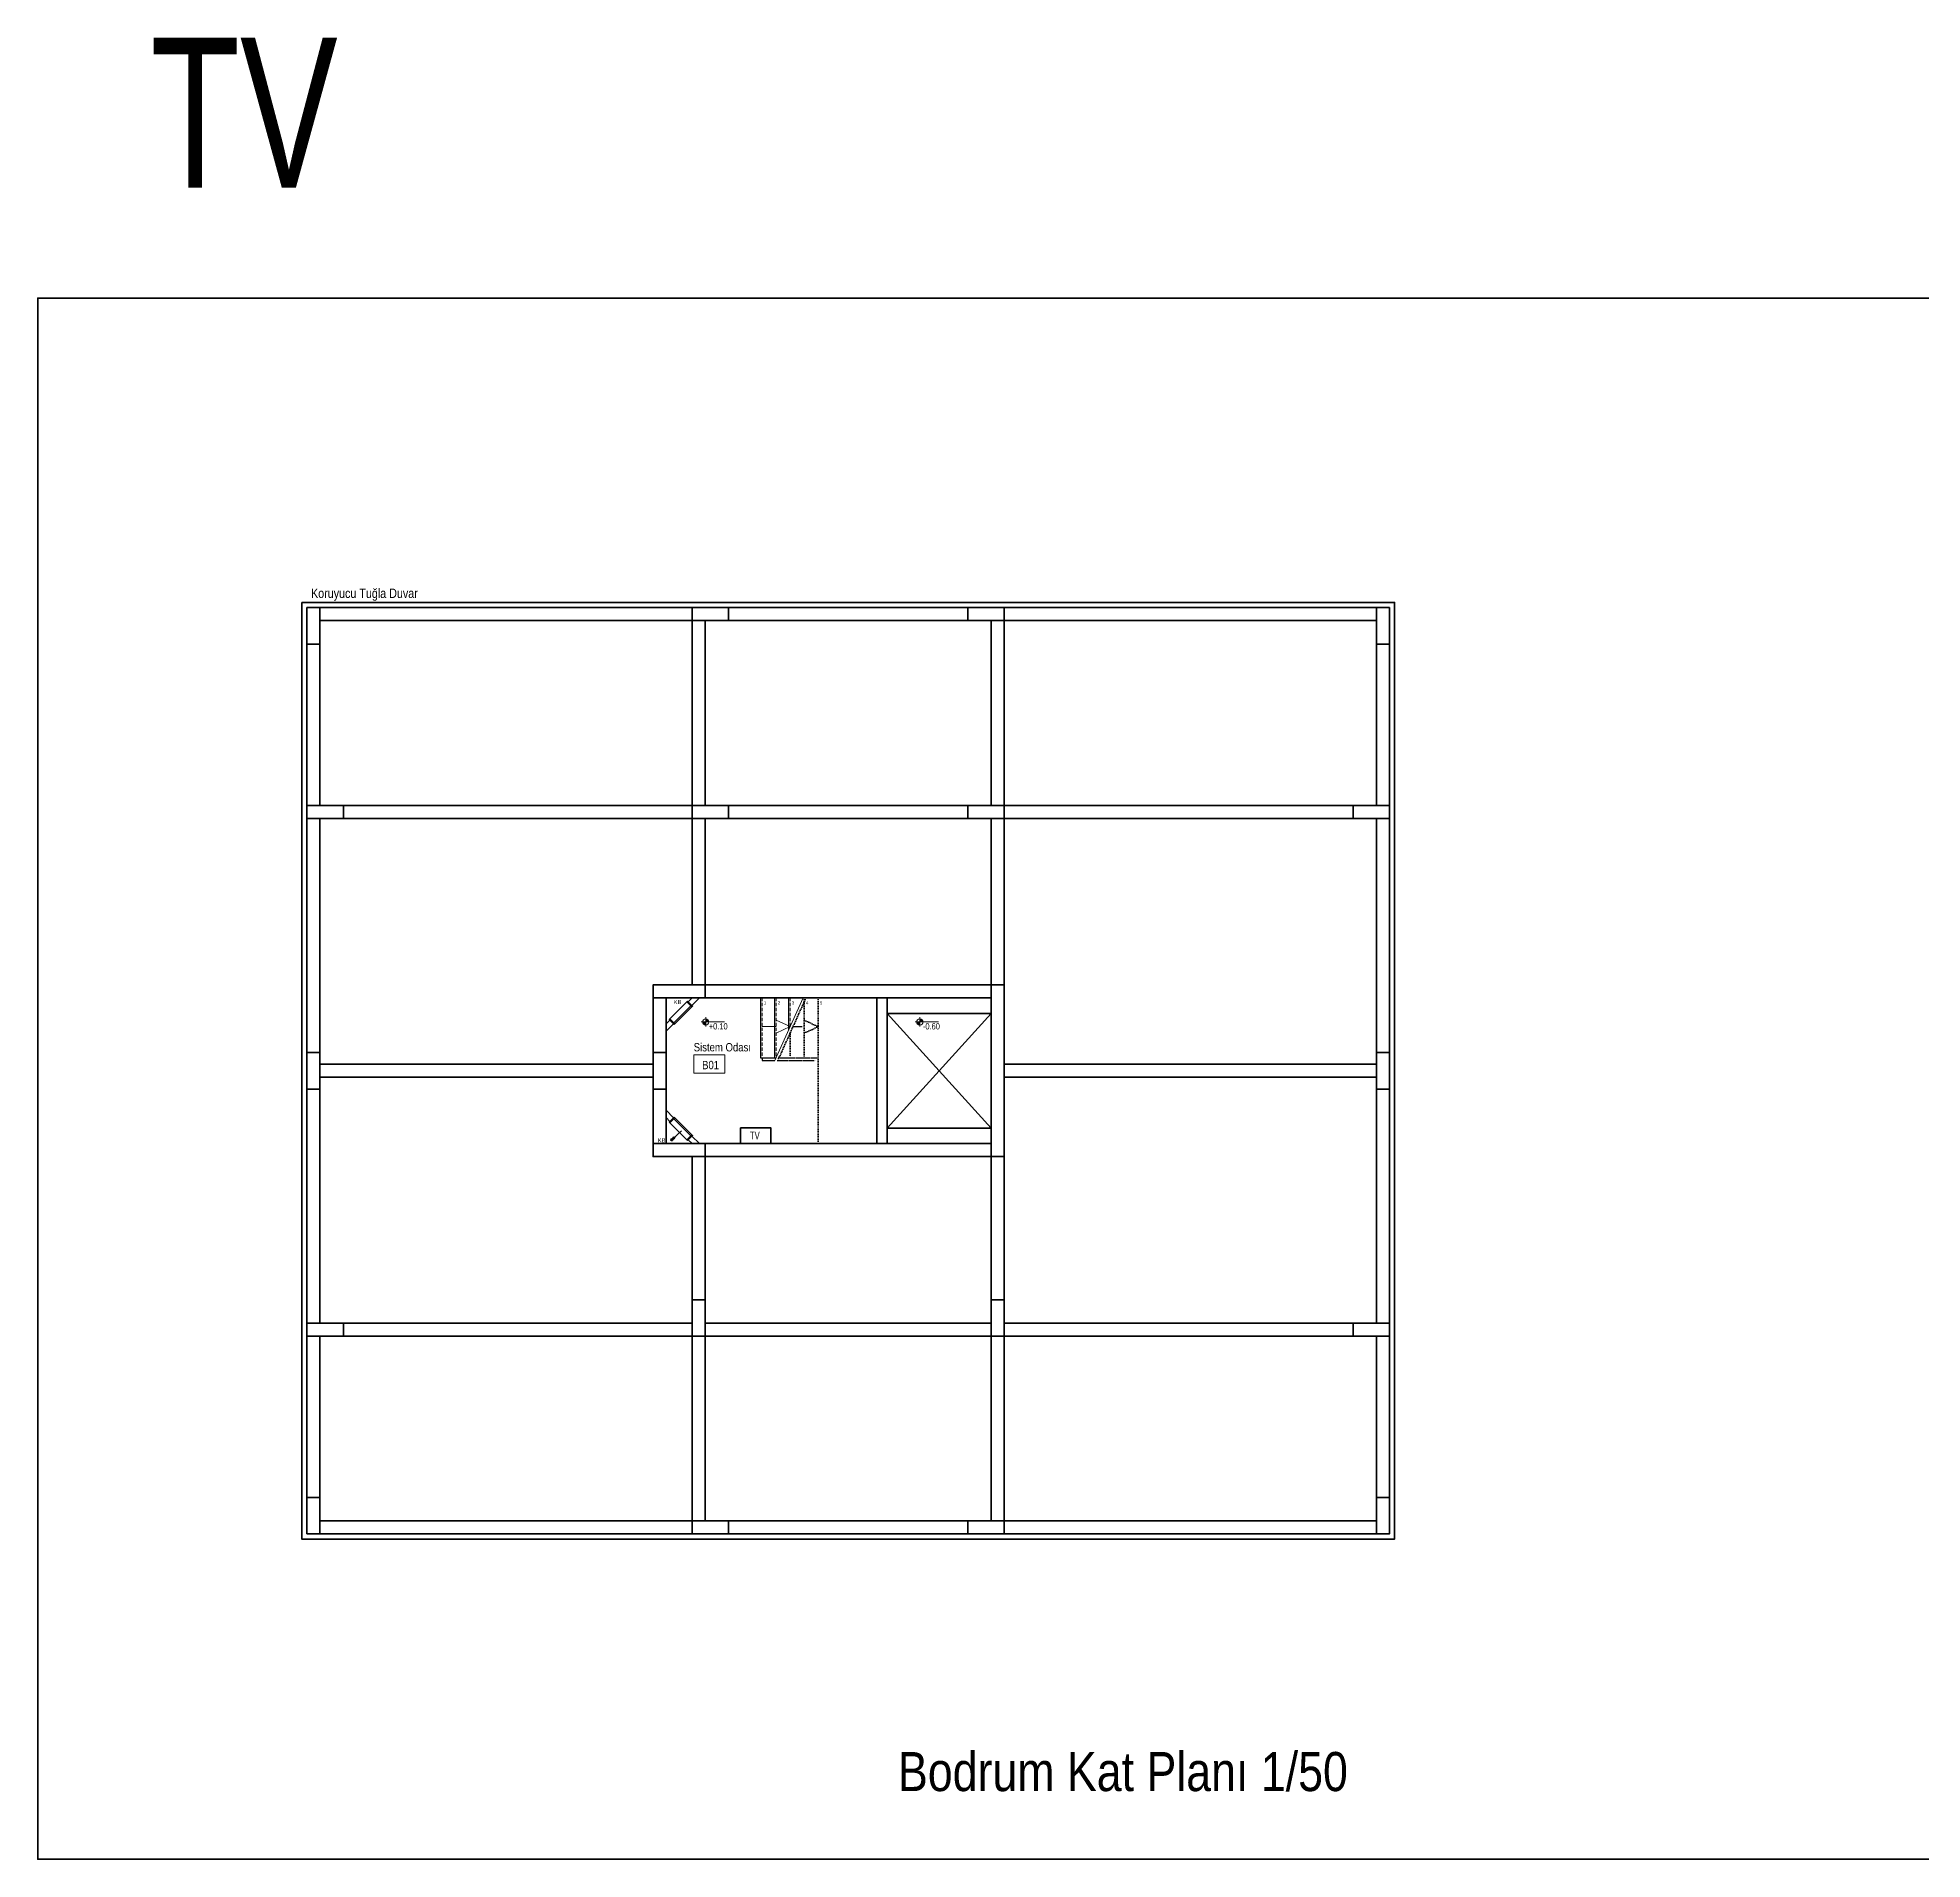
# Model space of a CAD drawing. Header units: millimetres. Extents: x 1852829 to 1882754, y -270850 to -231658.
# Drawn here: x 1853005 to 1856627, y -265194 to -261693 of the extents above; entities that cross this region are included whole.
import ezdxf
from ezdxf.enums import TextEntityAlignment as Align

# ---------------------------------------------------------------- set-up
doc = ezdxf.new("R2010")
doc.units = ezdxf.units.MM
for name, pattern in [('CONTINOUS', [0]), ('CONTINU', [0]), ('izdüşüm arka', [3.175, 0, -3.175]), ('izdüşüm ön', [9.525, 6.35, -3.175]), ('su yalıtım', [30, 12, -18])]:
    doc.linetypes.add(name, pattern=pattern)
for name, color, linetype, lineweight in [('a_ba', 6, 'Continuous', 50), ('a_doğrama', 251, 'Continuous', 20), ('a_duvar', 251, 'Continuous', 35), ('a_görünüş', 32, 'Continuous', 25), ('a_görünüş_ince', 8, 'Continuous', 20), ('a_izdüşüm_arka', 251, 'izdüşüm arka', 30), ('a_izdüşüm_ön', 6, 'izdüşüm ön', 9), ('a_not_kot', 251, 'Continuous', 13), ('a_not_mahal', 253, 'Continuous', 5), ('a_not_misc', 144, 'Continuous', 5), ('a_not_text', 7, 'Continuous', 13), ('a_yalıtım_su', 7, 'su yalıtım', 13), ('a_çerçeve_line', 7, 'Continuous', 50), ('Aydınlatma', 4, 'CONTINOUS', 35), ('Genel', 4, 'CONTINOUS', 40), ('Telefon', 2, 'CONTINOUS', 40)]:
    doc.layers.add(name, color=color, linetype=linetype, lineweight=lineweight)
doc.styles.add('Grupcad', font='arial.ttf', dxfattribs={"width": 0.7})
doc.styles.add('ROMANTUR', font='arial.ttf', dxfattribs={"width": 0.7})
doc.styles.get("Standard").update_dxf_attribs({"font": 'ARIALN.TTF'})

# ---------------------------------------------------------------- blocks, each defined once
blk = doc.blocks.new('sembol_kot')
at = {"layer": 'a_not_kot'}
for points in [[(0, 10), (0, 0), (10, 0, 0.414214)], [(0, 0), (-10, 0, 0.414214), (0, -10)]]:
    blk.add_hatch(color=256, dxfattribs=at).paths.add_polyline_path(points)
for p, q in [((0, 15), (0, -15)), ((-15, 0), (60, 0))]:
    blk.add_line(p, q, dxfattribs=at)
blk.add_circle((0, 0), 10, dxfattribs=at)
blk = doc.blocks.new('ASAGIDAN GELEN HAT')
at = {"linetype": 'Continuous'}
blk.add_hatch(color=0, dxfattribs=at).paths.add_polyline_path([(-5.7, -3.4), (-3.5, -5.6), (0, 0)])
h = blk.add_hatch(color=7, dxfattribs=at)
edge = h.paths.add_edge_path()
edge.add_arc((0, 0), 1.75, 0, 360)
at = {"color": 0, "linetype": 'Continuous'}
for p, q in [((-17.8, -17.8), (0, 0)), ((0, 0), (-5.7, -3.4)), ((0, 0), (-3.5, -5.6)), ((-5.7, -3.4), (-3.5, -5.6))]:
    blk.add_line(p, q, dxfattribs=at)
at = {"color": 7, "linetype": 'Continuous'}
blk.add_circle((0, 0), 1.75, dxfattribs=at)

msp = doc.modelspace()

# ---------------------------------------------------------------- linework, layer by layer
at = {"layer": 'a_ba', "color": 253}
for p, q in [((1854187.7, -263643.5), (1854187.7, -263538.5)), ((1854212.7, -263643.5), (1854212.7, -263538.5)), ((1854287.7, -263538.5), (1854837.7, -263538.5)), ((1854617.7, -263538.5), (1854617.7, -263818.5)), ((1854637.7, -263818.5), (1854637.7, -263538.5)), ((1854187.7, -263818.5), (1854187.7, -263713.5)), ((1854212.7, -263818.5), (1854212.7, -263713.5)), ((1854837.7, -263818.5), (1854287.7, -263818.5))]:
    msp.add_line(p, q, dxfattribs=at)
for points in [[(1853522.7, -262858.5), (1853547.7, -262858.5), (1853547.7, -262788.5), (1853522.7, -262788.5)], [(1853547.7, -262788.5), (1854262.7, -262788.5), (1854262.7, -262813.5), (1853547.7, -262813.5)], [(1854332.7, -262813.5), (1854332.7, -262788.5), (1854262.7, -262788.5), (1854262.7, -262813.5)], [(1854332.7, -262788.5), (1854792.7, -262788.5), (1854792.7, -262813.5), (1854332.7, -262813.5)], [(1854862.7, -262813.5), (1854862.7, -262788.5), (1854792.7, -262788.5), (1854792.7, -262813.5)], [(1854862.7, -262788.5), (1855577.7, -262788.5), (1855577.7, -262813.5), (1854862.7, -262813.5)], [(1855577.7, -262858.5), (1855602.7, -262858.5), (1855602.7, -262788.5), (1855577.7, -262788.5)], [(1854262.7, -262813.5), (1854287.7, -262813.5), (1854287.7, -263168.5), (1854262.7, -263168.5)], [(1854837.7, -262813.5), (1854862.7, -262813.5), (1854862.7, -263168.5), (1854837.7, -263168.5)], [(1853522.7, -262858.5), (1853547.7, -262858.5), (1853547.7, -263168.5), (1853522.7, -263168.5)], [(1855577.7, -262858.5), (1855602.7, -262858.5), (1855602.7, -263168.5), (1855577.7, -263168.5)], [(1853522.7, -263168.5), (1853522.7, -263193.5), (1853592.7, -263193.5), (1853592.7, -263168.5)], [(1853592.7, -263168.5), (1854262.7, -263168.5), (1854262.7, -263193.5), (1853592.7, -263193.5)], [(1854332.7, -263193.5), (1854332.7, -263168.5), (1854262.7, -263168.5), (1854262.7, -263193.5)], [(1854332.7, -263168.5), (1854792.7, -263168.5), (1854792.7, -263193.5), (1854332.7, -263193.5)], [(1854862.7, -263193.5), (1854862.7, -263168.5), (1854792.7, -263168.5), (1854792.7, -263193.5)], [(1854862.7, -263168.5), (1855532.7, -263168.5), (1855532.7, -263193.5), (1854862.7, -263193.5)], [(1855532.7, -263168.5), (1855532.7, -263193.5), (1855602.7, -263193.5), (1855602.7, -263168.5)], [(1853522.7, -263193.5), (1853547.7, -263193.5), (1853547.7, -263643.5), (1853522.7, -263643.5)], [(1854262.7, -263193.5), (1854287.7, -263193.5), (1854287.7, -263513.5), (1854262.7, -263513.5)], [(1854837.7, -263193.5), (1854862.7, -263193.5), (1854862.7, -263513.5), (1854837.7, -263513.5)], [(1855577.7, -263193.5), (1855602.7, -263193.5), (1855602.7, -263643.5), (1855577.7, -263643.5)], [(1854287.7, -263538.5), (1854287.7, -263513.5), (1854187.7, -263513.5), (1854187.7, -263538.5)], [(1854837.7, -263513.5), (1854862.7, -263513.5), (1854862.7, -263843.5), (1854837.7, -263843.5), (1854837.7, -263818.5), (1854837.7, -263818.5), (1854837.7, -263538.5), (1854837.7, -263538.5)], [(1853522.7, -263713.5), (1853547.7, -263713.5), (1853547.7, -263643.5), (1853522.7, -263643.5)], [(1854187.7, -263713.5), (1854212.7, -263713.5), (1854212.7, -263643.5), (1854187.7, -263643.5)], [(1855577.7, -263713.5), (1855602.7, -263713.5), (1855602.7, -263643.5), (1855577.7, -263643.5)], [(1853547.7, -263666), (1854187.7, -263666), (1854187.7, -263691), (1853547.7, -263691)], [(1854862.7, -263666), (1855577.7, -263666), (1855577.7, -263691), (1854862.7, -263691)], [(1853522.7, -263713.5), (1853547.7, -263713.5), (1853547.7, -264163.5), (1853522.7, -264163.5)], [(1855577.7, -263713.5), (1855602.7, -263713.5), (1855602.7, -264163.5), (1855577.7, -264163.5)], [(1854287.7, -263843.5), (1854287.7, -263818.5), (1854187.7, -263818.5), (1854187.7, -263843.5)], [(1854262.7, -263843.5), (1854287.7, -263843.5), (1854287.7, -264118.5), (1854262.7, -264118.5)], [(1854837.7, -263843.5), (1854862.7, -263843.5), (1854862.7, -264118.5), (1854837.7, -264118.5)], [(1854262.7, -264188.5), (1854287.7, -264188.5), (1854287.7, -264118.5), (1854262.7, -264118.5)], [(1854837.7, -264188.5), (1854862.7, -264188.5), (1854862.7, -264118.5), (1854837.7, -264118.5)], [(1853522.7, -264163.5), (1853522.7, -264188.5), (1853592.7, -264188.5), (1853592.7, -264163.5)], [(1853592.7, -264163.5), (1854262.7, -264163.5), (1854262.7, -264188.5), (1853592.7, -264188.5)], [(1854287.7, -264163.5), (1854837.7, -264163.5), (1854837.7, -264188.5), (1854287.7, -264188.5)], [(1854862.7, -264163.5), (1855532.7, -264163.5), (1855532.7, -264188.5), (1854862.7, -264188.5)], [(1855532.7, -264163.5), (1855532.7, -264188.5), (1855602.7, -264188.5), (1855602.7, -264163.5)], [(1853522.7, -264188.5), (1853547.7, -264188.5), (1853547.7, -264498.5), (1853522.7, -264498.5)], [(1854262.7, -264188.5), (1854287.7, -264188.5), (1854287.7, -264543.5), (1854262.7, -264543.5)], [(1854837.7, -264188.5), (1854862.7, -264188.5), (1854862.7, -264543.5), (1854837.7, -264543.5)], [(1855577.7, -264188.5), (1855602.7, -264188.5), (1855602.7, -264498.5), (1855577.7, -264498.5)], [(1853522.7, -264568.5), (1853547.7, -264568.5), (1853547.7, -264498.5), (1853522.7, -264498.5)], [(1855577.7, -264568.5), (1855602.7, -264568.5), (1855602.7, -264498.5), (1855577.7, -264498.5)], [(1853547.7, -264543.5), (1854262.7, -264543.5), (1854262.7, -264568.5), (1853547.7, -264568.5)], [(1854262.7, -264543.5), (1854262.7, -264568.5), (1854332.7, -264568.5), (1854332.7, -264543.5)], [(1854332.7, -264543.5), (1854792.7, -264543.5), (1854792.7, -264568.5), (1854332.7, -264568.5)], [(1854862.7, -264568.5), (1854862.7, -264543.5), (1854792.7, -264543.5), (1854792.7, -264568.5)], [(1854862.7, -264543.5), (1855577.7, -264543.5), (1855577.7, -264568.5), (1854862.7, -264568.5)]]:
    msp.add_lwpolyline(points, close=True, dxfattribs=at)
for points in [[(1854287.7, -263513.5), (1854837.7, -263513.5)], [(1854287.7, -263843.5), (1854837.7, -263843.5)]]:
    msp.add_lwpolyline(points, dxfattribs=at)
at = {"layer": 'a_doğrama'}
for p, q in [((1854218.6, -263579.8), (1854220, -263581.2)), ((1854218.6, -263777.2), (1854220, -263775.8))]:
    msp.add_line(p, q, dxfattribs=at)
for points in [[(1854252.6, -263545.8), (1854254, -263544.4)], [(1854252.6, -263545.8), (1854262.5, -263555.7)], [(1854255.4, -263545.8), (1854254, -263544.4)], [(1854218.6, -263579.8), (1854220, -263578.4)], [(1854218.6, -263579.8), (1854228.5, -263589.7)], [(1854220, -263578.4), (1854229.9, -263588.3)], [(1854260.3, -263553.6), (1854227.8, -263586.1)], [(1854262.5, -263555.7), (1854228.5, -263589.7)], [(1854262.5, -263552.9), (1854263.9, -263554.3)], [(1854263.9, -263554.3), (1854262.5, -263555.7)], [(1854218.6, -263777.2), (1854228.5, -263767.3)], [(1854218.6, -263777.2), (1854220, -263778.7)], [(1854220, -263778.7), (1854229.9, -263768.8)], [(1854260.3, -263803.4), (1854227.8, -263770.9)], [(1854262.5, -263801.3), (1854228.5, -263767.3)], [(1854252.6, -263811.2), (1854262.5, -263801.3)], [(1854263.9, -263802.7), (1854262.5, -263801.3)], [(1854262.5, -263804.1), (1854263.9, -263802.7)], [(1854252.6, -263811.2), (1854254, -263812.6)], [(1854255.4, -263811.2), (1854254, -263812.6)]]:
    msp.add_lwpolyline(points, dxfattribs=at)
at = {"layer": 'a_duvar'}
for p, q in [((1854837.7, -263513.5), (1854837.7, -263513.5)), ((1854837.7, -263568.5), (1854637.7, -263568.5)), ((1854837.7, -263788.5), (1854637.7, -263788.5))]:
    msp.add_line(p, q, dxfattribs=at)
msp.add_lwpolyline([(1853512.7, -262778.5), (1855612.7, -262778.5), (1855612.7, -264578.5), (1853512.7, -264578.5)], close=True, dxfattribs=at)
for points in [[(1854262.7, -263538.5), (1854255.4, -263545.8)], [(1854255.4, -263545.8), (1854262.5, -263552.9)], [(1854276.9, -263538.5), (1854262.5, -263552.9)], [(1854220, -263581.2), (1854212.7, -263588.5)], [(1854220, -263581.2), (1854227.1, -263588.3)], [(1854227.1, -263588.3), (1854212.7, -263602.6)], [(1854227.1, -263768.8), (1854212.7, -263754.4)], [(1854220, -263775.8), (1854212.7, -263768.5)], [(1854220, -263775.8), (1854227.1, -263768.8)], [(1854255.4, -263811.2), (1854262.5, -263804.1)], [(1854262.7, -263818.5), (1854255.4, -263811.2)], [(1854276.9, -263818.5), (1854262.5, -263804.1)]]:
    msp.add_lwpolyline(points, dxfattribs=at)
at = {"layer": 'a_görünüş', "color": 251}
for p, q in [((1853005.4, -262193.7), (1853005.4, -264724)), ((1854394.2, -263540.5), (1854394.2, -263653.5)), ((1854421.2, -263540.5), (1854421.2, -263653.5)), ((1854448.2, -263540.5), (1854448.2, -263600.2)), ((1854394.2, -263653.5), (1854424.2, -263653.5)), ((1854397.2, -263658.5), (1854422, -263658.5))]:
    msp.add_line(p, q, dxfattribs=at)
msp.add_lwpolyline([(1854397.2, -263653.5), (1854397.2, -263658.5)], dxfattribs=at)
at = {"layer": 'a_görünüş_ince'}
for points in [[(1854252.6, -263545.8), (1854220, -263578.4)], [(1854252.6, -263811.2), (1854220, -263778.7)]]:
    msp.add_lwpolyline(points, dxfattribs=at)
at = {"layer": 'a_izdüşüm_arka'}
for p, q in [((1854478.2, -263538.5), (1854478.2, -263653.5)), ((1854505.2, -263538.5), (1854505.2, -263653.5)), ((1854451.2, -263605.7), (1854451.2, -263653.5)), ((1854456.7, -263593.5), (1854478.2, -263593.5)), ((1854429.7, -263653.5), (1854505.2, -263653.5)), ((1854427.4, -263658.5), (1854500.2, -263658.5))]:
    msp.add_line(p, q, dxfattribs=at)
for points in [[(1854481.5, -263538.4), (1854427.4, -263658.5)], [(1854505.2, -263593.5), (1854478.2, -263581)], [(1854505.2, -263593.5), (1854478.2, -263606)], [(1854505.2, -263653.5), (1854505.2, -263818.5)]]:
    msp.add_lwpolyline(points, dxfattribs=at)
at = {"layer": 'a_izdüşüm_ön', "color": 251}
for p, q in [((1854397.2, -263538.5), (1854397.2, -263653.5)), ((1854424.2, -263538.5), (1854424.2, -263653.5)), ((1854451.2, -263538.5), (1854451.2, -263593.5))]:
    msp.add_line(p, q, dxfattribs=at)
at = {"layer": 'a_not_mahal'}
msp.add_lwpolyline([(1854325.9, -263647.9), (1854265.9, -263647.9), (1854265.9, -263682.9), (1854325.9, -263682.9)], close=True, dxfattribs=at)
at = {"layer": 'a_not_misc'}
msp.add_line((1854397.2, -263593.5), (1854424.2, -263593.5), dxfattribs=at)
for points in [[(1854476, -263538.5), (1854422, -263658.5)], [(1854451.2, -263593.5), (1854424.2, -263581)], [(1854637.7, -263568.5), (1854837.7, -263788.5)], [(1854837.7, -263568.5), (1854637.7, -263788.5)], [(1854451.2, -263593.5), (1854424.2, -263606)]]:
    msp.add_lwpolyline(points, dxfattribs=at)
at = {"layer": 'a_yalıtım_su', "const_width": 1}
msp.add_lwpolyline([(1853522.7, -262788.5), (1855602.7, -262788.5), (1855602.7, -264568.5), (1853522.7, -264568.5)], close=True, dxfattribs=at)
at = {"layer": 'a_çerçeve_line'}
msp.add_lwpolyline([(1872123.9, -265193.7), (1872123.9, -262193.7), (1853005.4, -262193.7), (1853005.4, -265193.7)], close=True, dxfattribs=at)
at = {"layer": 'Telefon'}
msp.add_lwpolyline([(1854355.9, -263787.8), (1854414, -263787.8), (1854414, -263818.5), (1854355.9, -263818.5)], close=True, dxfattribs=at)

# ---------------------------------------------------------------- block references
at = {"layer": 'a_duvar', "xscale": 0.6, "yscale": 0.6, "zscale": 0.6}
for p in [(1854288.9, -263584.6), (1854700.3, -263584.6)]:
    msp.add_blockref('sembol_kot', p, dxfattribs=at)
at = {"layer": 'Genel', "linetype": 'CONTINU', "rotation": 177.9656131705867}
msp.add_blockref('ASAGIDAN GELEN HAT', (1854223.7, -263811), dxfattribs=at)

# ---------------------------------------------------------------- texts
at = {"layer": 'a_not_kot'}
for s, p in [('+0.10', (1854294.9, -263599)), ('-0.60', (1854706.3, -263599))]:
    msp.add_text(s, height=12, dxfattribs=at).set_placement(p)
at = {"layer": 'a_not_mahal'}
for s, height, p in [('KB', 8, (1854227.6, -263550.4)), ('Sistem Odası', 16, (1854265.9, -263641.2)), ('KB', 8, (1854197, -263816))]:
    msp.add_text(s, height=height, dxfattribs=at).set_placement(p)
msp.add_text('B01', height=16, rotation=360, dxfattribs=at).set_placement((1854298.3, -263675.4), align=Align.CENTER)
at = {"layer": 'a_not_text'}
for s, height, p in [('Koruyucu Tuğla Duvar', 18, (1853530.6, -262769.9)), ('1', 6, (1854400.5, -263550.9)), ('2', 6, (1854427.5, -263550.9)), ('3', 6, (1854454.5, -263550.9)), ('4', 6, (1854481.5, -263550.9)), ('5', 6, (1854508.5, -263550.9)), ('Bodrum Kat Planı 1/50 ', 75, (1854658.4, -265062.6))]:
    msp.add_text(s, height=height, dxfattribs=at).set_placement(p)
at = {"layer": 'Aydınlatma', "linetype": 'CONTINU', "style": 'ROMANTUR', "width": 0.7}
msp.add_text('TV', height=288, dxfattribs=at).set_placement((1853402, -261837.2), align=Align.MIDDLE_CENTER)
at = {"layer": 'Telefon', "color": 4, "linetype": 'CONTINU', "style": 'Grupcad', "width": 0.7}
msp.add_text('TV', height=15, dxfattribs=at).set_placement((1854374, -263802.9), align=Align.MIDDLE_LEFT)

doc.saveas('drawing.dxf')
